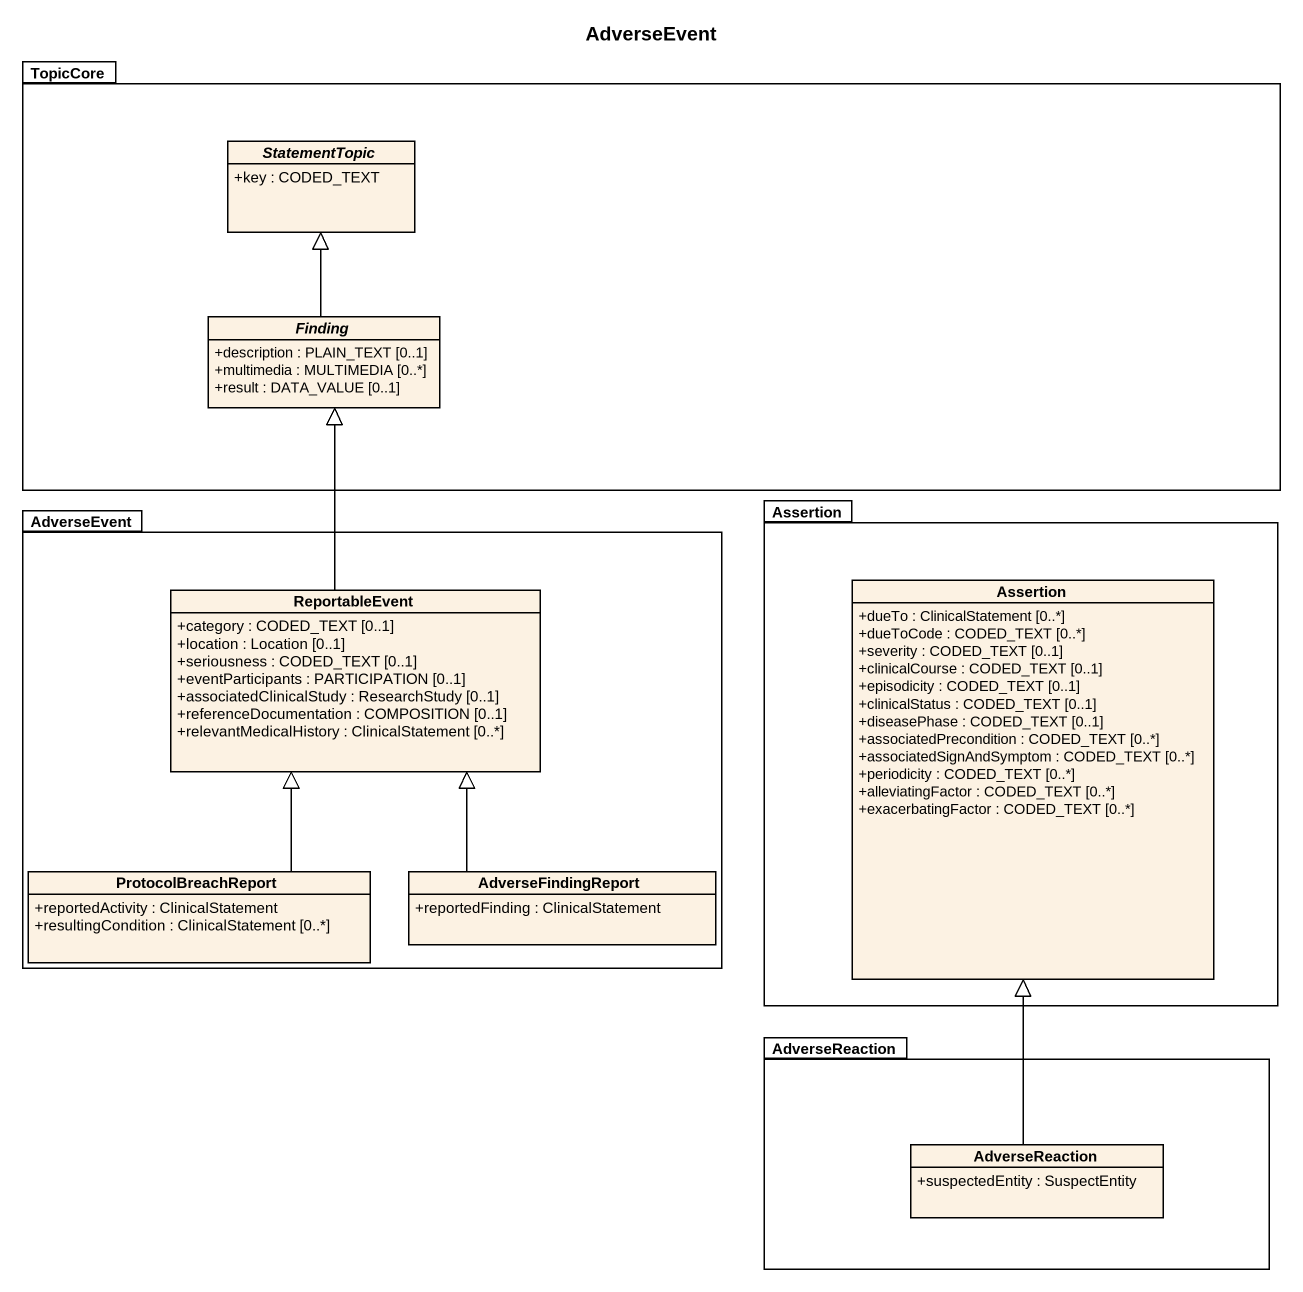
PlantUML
@startuml
title AdverseEvent
hide circle
hide empty members
skinparam classAttributeIconSize 0
package TopicCore {
  abstract class StatementTopic {
    +key : CODED_TEXT
  }
  abstract class Finding {
    +description : PLAIN_TEXT [0..1]
    +multimedia : MULTIMEDIA [0..*]
    +result : DATA_VALUE [0..1]
  }
}
package AdverseEvent {
  class ReportableEvent {
    +category : CODED_TEXT [0..1]
    +location : Location [0..1]
    +seriousness : CODED_TEXT [0..1]
    +eventParticipants : PARTICIPATION [0..1]
    +associatedClinicalStudy : ResearchStudy [0..1]
    +referenceDocumentation : COMPOSITION [0..1]
    +relevantMedicalHistory : ClinicalStatement [0..*]
  }
  class ProtocolBreachReport {
    +reportedActivity : ClinicalStatement
    +resultingCondition : ClinicalStatement [0..*]
  }
  class AdverseFindingReport {
    +reportedFinding : ClinicalStatement
  }
}
package Assertion {
  class "Assertion" as Assertion_2 {
    +dueTo : ClinicalStatement [0..*]
    +dueToCode : CODED_TEXT [0..*]
    +severity : CODED_TEXT [0..1]
    +clinicalCourse : CODED_TEXT [0..1]
    +episodicity : CODED_TEXT [0..1]
    +clinicalStatus : CODED_TEXT [0..1]
    +diseasePhase : CODED_TEXT [0..1]
    +associatedPrecondition : CODED_TEXT [0..*]
    +associatedSignAndSymptom : CODED_TEXT [0..*]
    +periodicity : CODED_TEXT [0..*]
    +alleviatingFactor : CODED_TEXT [0..*]
    +exacerbatingFactor : CODED_TEXT [0..*]
  }
}
package AdverseReaction {
  class "AdverseReaction" as AdverseReaction_2 {
    +suspectedEntity : SuspectEntity
  }
}
Finding -up-|> StatementTopic
ReportableEvent -up-|> Finding
ProtocolBreachReport -up-|> ReportableEvent
AdverseFindingReport -up-|> ReportableEvent
AdverseReaction_2 -up-|> Assertion_2
@enduml
